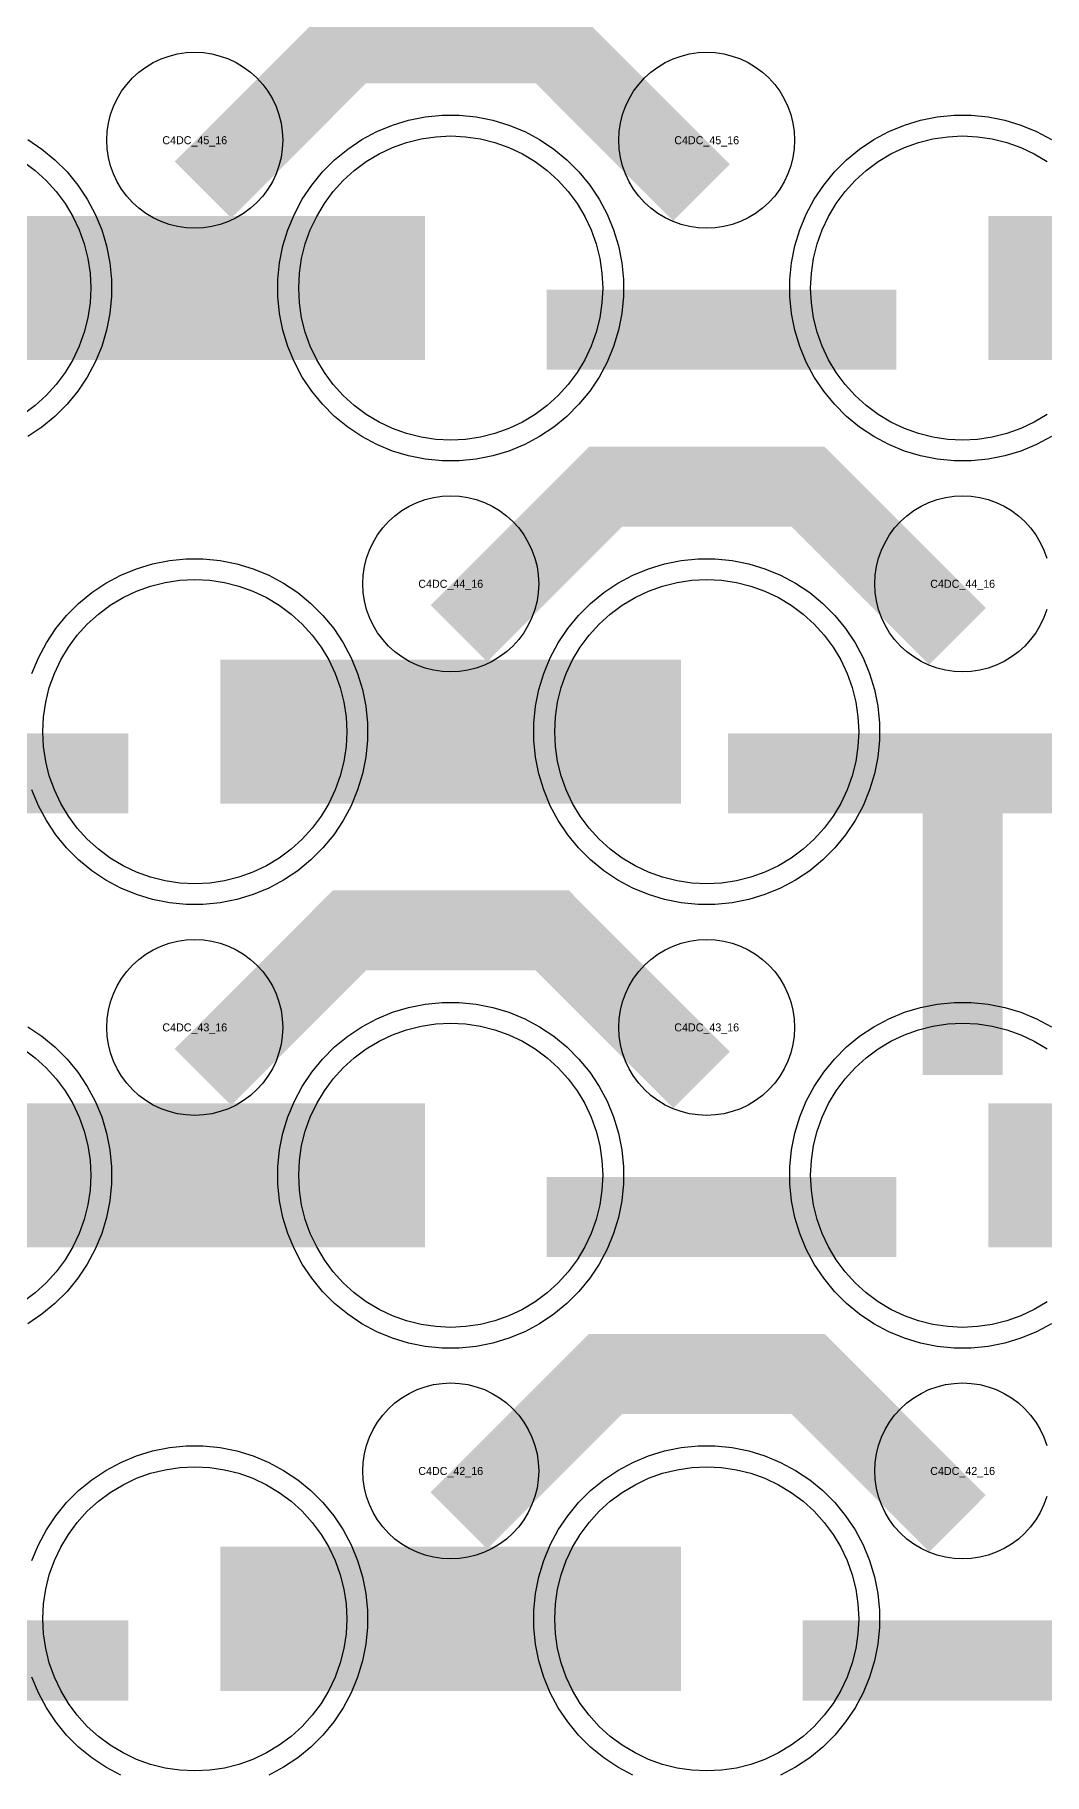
# Model space of a CAD drawing. Extents: x -11880 to 11880, y -14992 to 14992.
# Drawn here: x -6930 to -6614, y -9068 to -8525 of the extents above; entities that cross this region are included whole.
import ezdxf
from ezdxf.enums import TextEntityAlignment as Align

# ---------------------------------------------------------------- set-up
doc = ezdxf.new("R2010")
doc.units = 0
doc.header["$MEASUREMENT"] = 0
for name, color, linetype in [('GDS_775_DT_237', 138, 'CONTINUOUS'), ('RDL1_FS', 34, 'CONTINUOUS'), ('RDL_BS', 160, 'CONTINUOUS')]:
    doc.layers.add(name, color=color, linetype=linetype)

msp = doc.modelspace()

# ---------------------------------------------------------------- linework, layer by layer
at = {"layer": 'RDL1_FS'}
for points in [[(-6800, -8651.689), (-6804.657, -8651.46), (-6809.268, -8650.776), (-6813.791, -8649.644), (-6818.181, -8648.072), (-6822.395, -8646.08), (-6826.395, -8643.682), (-6830.14, -8640.904), (-6833.594, -8637.774), (-6836.724, -8634.32), (-6839.502, -8630.575), (-6841.9, -8626.575), (-6843.892, -8622.361), (-6845.464, -8617.971), (-6846.596, -8613.448), (-6847.28, -8608.837), (-6847.509, -8604.18), (-6847.28, -8599.523), (-6846.596, -8594.912), (-6845.464, -8590.389), (-6843.892, -8585.999), (-6841.9, -8581.785), (-6839.502, -8577.785), (-6836.724, -8574.04), (-6833.594, -8570.586), (-6830.14, -8567.456), (-6826.395, -8564.678), (-6822.395, -8562.28), (-6818.181, -8560.288), (-6813.791, -8558.716), (-6809.268, -8557.584), (-6804.657, -8556.9), (-6800, -8556.671), (-6795.343, -8556.9), (-6790.732, -8557.584), (-6786.209, -8558.716), (-6781.819, -8560.288), (-6777.605, -8562.28), (-6773.605, -8564.678), (-6769.86, -8567.456), (-6766.406, -8570.586), (-6763.276, -8574.04), (-6760.498, -8577.785), (-6758.1, -8581.785), (-6756.108, -8585.999), (-6754.536, -8590.389), (-6753.404, -8594.912), (-6752.72, -8599.523), (-6752.491, -8604.18), (-6752.72, -8608.837), (-6753.404, -8613.448), (-6754.536, -8617.971), (-6756.108, -8622.361), (-6758.1, -8626.575), (-6760.498, -8630.575), (-6763.276, -8634.32), (-6766.406, -8637.774), (-6769.86, -8640.904), (-6773.605, -8643.682), (-6777.605, -8646.08), (-6781.819, -8648.072), (-6786.209, -8649.644), (-6790.732, -8650.776), (-6795.343, -8651.46)], [(-6880, -9067.384), (-6884.657, -9067.155), (-6889.268, -9066.471), (-6893.791, -9065.339), (-6898.181, -9063.767), (-6902.395, -9061.775), (-6906.395, -9059.377), (-6910.14, -9056.599), (-6913.594, -9053.469), (-6916.724, -9050.015), (-6919.502, -9046.27), (-6921.9, -9042.27), (-6923.892, -9038.056), (-6925.464, -9033.666), (-6926.596, -9029.143), (-6927.28, -9024.532), (-6927.509, -9019.875), (-6927.28, -9015.218), (-6926.596, -9010.607), (-6925.464, -9006.084), (-6923.892, -9001.694), (-6921.9, -8997.48), (-6919.502, -8993.48), (-6916.724, -8989.735), (-6913.594, -8986.281), (-6910.14, -8983.151), (-6906.395, -8980.373), (-6902.395, -8977.975), (-6898.181, -8975.983), (-6893.791, -8974.411), (-6889.268, -8973.279), (-6884.657, -8972.595), (-6880, -8972.366), (-6875.343, -8972.595), (-6870.732, -8973.279), (-6866.209, -8974.411), (-6861.819, -8975.983), (-6857.605, -8977.975), (-6853.605, -8980.373), (-6849.86, -8983.151), (-6846.406, -8986.281), (-6843.276, -8989.735), (-6840.498, -8993.48), (-6838.1, -8997.48), (-6836.108, -9001.694), (-6834.536, -9006.084), (-6833.404, -9010.607), (-6832.72, -9015.218), (-6832.491, -9019.875), (-6832.72, -9024.532), (-6833.404, -9029.143), (-6834.536, -9033.666), (-6836.108, -9038.056), (-6838.1, -9042.27), (-6840.498, -9046.27), (-6843.276, -9050.015), (-6846.406, -9053.469), (-6849.86, -9056.599), (-6853.605, -9059.377), (-6857.605, -9061.775), (-6861.819, -9063.767), (-6866.209, -9065.339), (-6870.732, -9066.471), (-6875.343, -9067.155)], [(-6720, -9067.384), (-6724.657, -9067.155), (-6729.268, -9066.471), (-6733.791, -9065.339), (-6738.181, -9063.767), (-6742.395, -9061.775), (-6746.395, -9059.377), (-6750.14, -9056.599), (-6753.594, -9053.469), (-6756.724, -9050.015), (-6759.502, -9046.27), (-6761.9, -9042.27), (-6763.892, -9038.056), (-6765.464, -9033.666), (-6766.596, -9029.143), (-6767.28, -9024.532), (-6767.509, -9019.875), (-6767.28, -9015.218), (-6766.596, -9010.607), (-6765.464, -9006.084), (-6763.892, -9001.694), (-6761.9, -8997.48), (-6759.502, -8993.48), (-6756.724, -8989.735), (-6753.594, -8986.281), (-6750.14, -8983.151), (-6746.395, -8980.373), (-6742.395, -8977.975), (-6738.181, -8975.983), (-6733.791, -8974.411), (-6729.268, -8973.279), (-6724.657, -8972.595), (-6720, -8972.366), (-6715.343, -8972.595), (-6710.732, -8973.279), (-6706.209, -8974.411), (-6701.819, -8975.983), (-6697.605, -8977.975), (-6693.605, -8980.373), (-6689.86, -8983.151), (-6686.406, -8986.281), (-6683.276, -8989.735), (-6680.498, -8993.48), (-6678.1, -8997.48), (-6676.108, -9001.694), (-6674.536, -9006.084), (-6673.404, -9010.607), (-6672.72, -9015.218), (-6672.491, -9019.875), (-6672.72, -9024.532), (-6673.404, -9029.143), (-6674.536, -9033.666), (-6676.108, -9038.056), (-6678.1, -9042.27), (-6680.498, -9046.27), (-6683.276, -9050.015), (-6686.406, -9053.469), (-6689.86, -9056.599), (-6693.605, -9059.377), (-6697.605, -9061.775), (-6701.819, -9063.767), (-6706.209, -9065.339), (-6710.732, -9066.471), (-6715.343, -9067.155)]]:
    msp.add_lwpolyline(points, close=True, dxfattribs=at)
for points in [[(-6613.605, -8643.682), (-6617.605, -8646.08), (-6621.819, -8648.072), (-6626.209, -8649.644), (-6630.732, -8650.776), (-6635.343, -8651.46), (-6640, -8651.689), (-6644.657, -8651.46), (-6649.268, -8650.776), (-6653.791, -8649.644), (-6658.181, -8648.072), (-6662.395, -8646.08), (-6666.395, -8643.682), (-6670.14, -8640.904), (-6673.594, -8637.774), (-6676.724, -8634.32), (-6679.502, -8630.575), (-6681.9, -8626.575), (-6683.892, -8622.361), (-6685.464, -8617.971), (-6686.596, -8613.448), (-6687.28, -8608.837), (-6687.509, -8604.18), (-6687.28, -8599.523), (-6686.596, -8594.912), (-6685.464, -8590.389), (-6683.892, -8585.999), (-6681.9, -8581.785), (-6679.502, -8577.785), (-6676.724, -8574.04), (-6673.594, -8570.586), (-6670.14, -8567.456), (-6666.395, -8564.678), (-6662.395, -8562.28), (-6658.181, -8560.288), (-6653.791, -8558.716), (-6649.268, -8557.584), (-6644.657, -8556.9), (-6640, -8556.671), (-6635.343, -8556.9), (-6630.732, -8557.584), (-6626.209, -8558.716), (-6621.819, -8560.288), (-6617.605, -8562.28), (-6613.605, -8564.678)], [(-6933.605, -8564.678), (-6929.86, -8567.456), (-6926.406, -8570.586), (-6923.276, -8574.04), (-6920.498, -8577.785), (-6918.1, -8581.785), (-6916.108, -8585.999), (-6914.536, -8590.389), (-6913.404, -8594.912), (-6912.72, -8599.523), (-6912.491, -8604.18), (-6912.72, -8608.837), (-6913.404, -8613.448), (-6914.536, -8617.971), (-6916.108, -8622.361), (-6918.1, -8626.575), (-6920.498, -8630.575), (-6923.276, -8634.32), (-6926.406, -8637.774), (-6929.86, -8640.904), (-6933.605, -8643.682)]]:
    msp.add_lwpolyline(points, dxfattribs=at)
for points in [[(-6951.998, -8604.18, 45, 45, 0), (-6879.998, -8604.18, 45, 45, 0)], [(-6879.998, -8604.18, 45, 45, 0), (-6807.998, -8604.18, 45, 45, 0)], [(-6631.998, -8604.18, 45, 45, 0), (-6559.998, -8604.18, 45, 45, 0)], [(-6871.998, -9019.875, 45, 45, 0), (-6799.998, -9019.875, 45, 45, 0)], [(-6799.998, -9019.875, 45, 45, 0), (-6727.998, -9019.875, 45, 45, 0)]]:
    msp.add_lwpolyline(points, format="xyseb", dxfattribs=at)
at = {"layer": 'RDL1_FS', "color": 240, "true_color": 0xed1f24}
for points in [[(-6880, -8790.254), (-6884.657, -8790.025), (-6889.268, -8789.341), (-6893.791, -8788.209), (-6898.181, -8786.637), (-6902.395, -8784.645), (-6906.395, -8782.247), (-6910.14, -8779.469), (-6913.594, -8776.339), (-6916.724, -8772.885), (-6919.502, -8769.14), (-6921.9, -8765.14), (-6923.892, -8760.926), (-6925.464, -8756.536), (-6926.596, -8752.013), (-6927.28, -8747.402), (-6927.509, -8742.745), (-6927.28, -8738.088), (-6926.596, -8733.477), (-6925.464, -8728.954), (-6923.892, -8724.564), (-6921.9, -8720.35), (-6919.502, -8716.35), (-6916.724, -8712.605), (-6913.594, -8709.151), (-6910.14, -8706.021), (-6906.395, -8703.243), (-6902.395, -8700.845), (-6898.181, -8698.853), (-6893.791, -8697.281), (-6889.268, -8696.149), (-6884.657, -8695.465), (-6880, -8695.236), (-6875.343, -8695.465), (-6870.732, -8696.149), (-6866.209, -8697.281), (-6861.819, -8698.853), (-6857.605, -8700.845), (-6853.605, -8703.243), (-6849.86, -8706.021), (-6846.406, -8709.151), (-6843.276, -8712.605), (-6840.498, -8716.35), (-6838.1, -8720.35), (-6836.108, -8724.564), (-6834.536, -8728.954), (-6833.404, -8733.477), (-6832.72, -8738.088), (-6832.491, -8742.745), (-6832.72, -8747.402), (-6833.404, -8752.013), (-6834.536, -8756.536), (-6836.108, -8760.926), (-6838.1, -8765.14), (-6840.498, -8769.14), (-6843.276, -8772.885), (-6846.406, -8776.339), (-6849.86, -8779.469), (-6853.605, -8782.247), (-6857.605, -8784.645), (-6861.819, -8786.637), (-6866.209, -8788.209), (-6870.732, -8789.341), (-6875.343, -8790.025)], [(-6720, -8790.254), (-6724.657, -8790.025), (-6729.268, -8789.341), (-6733.791, -8788.209), (-6738.181, -8786.637), (-6742.395, -8784.645), (-6746.395, -8782.247), (-6750.14, -8779.469), (-6753.594, -8776.339), (-6756.724, -8772.885), (-6759.502, -8769.14), (-6761.9, -8765.14), (-6763.892, -8760.926), (-6765.464, -8756.536), (-6766.596, -8752.013), (-6767.28, -8747.402), (-6767.509, -8742.745), (-6767.28, -8738.088), (-6766.596, -8733.477), (-6765.464, -8728.954), (-6763.892, -8724.564), (-6761.9, -8720.35), (-6759.502, -8716.35), (-6756.724, -8712.605), (-6753.594, -8709.151), (-6750.14, -8706.021), (-6746.395, -8703.243), (-6742.395, -8700.845), (-6738.181, -8698.853), (-6733.791, -8697.281), (-6729.268, -8696.149), (-6724.657, -8695.465), (-6720, -8695.236), (-6715.343, -8695.465), (-6710.732, -8696.149), (-6706.209, -8697.281), (-6701.819, -8698.853), (-6697.605, -8700.845), (-6693.605, -8703.243), (-6689.86, -8706.021), (-6686.406, -8709.151), (-6683.276, -8712.605), (-6680.498, -8716.35), (-6678.1, -8720.35), (-6676.108, -8724.564), (-6674.536, -8728.954), (-6673.404, -8733.477), (-6672.72, -8738.088), (-6672.491, -8742.745), (-6672.72, -8747.402), (-6673.404, -8752.013), (-6674.536, -8756.536), (-6676.108, -8760.926), (-6678.1, -8765.14), (-6680.498, -8769.14), (-6683.276, -8772.885), (-6686.406, -8776.339), (-6689.86, -8779.469), (-6693.605, -8782.247), (-6697.605, -8784.645), (-6701.819, -8786.637), (-6706.209, -8788.209), (-6710.732, -8789.341), (-6715.343, -8790.025)], [(-6800, -8928.819), (-6804.657, -8928.59), (-6809.268, -8927.906), (-6813.791, -8926.774), (-6818.181, -8925.202), (-6822.395, -8923.21), (-6826.395, -8920.812), (-6830.14, -8918.034), (-6833.594, -8914.904), (-6836.724, -8911.45), (-6839.502, -8907.705), (-6841.9, -8903.705), (-6843.892, -8899.491), (-6845.464, -8895.101), (-6846.596, -8890.578), (-6847.28, -8885.967), (-6847.509, -8881.31), (-6847.28, -8876.653), (-6846.596, -8872.042), (-6845.464, -8867.519), (-6843.892, -8863.129), (-6841.9, -8858.915), (-6839.502, -8854.915), (-6836.724, -8851.17), (-6833.594, -8847.716), (-6830.14, -8844.586), (-6826.395, -8841.808), (-6822.395, -8839.41), (-6818.181, -8837.418), (-6813.791, -8835.846), (-6809.268, -8834.714), (-6804.657, -8834.03), (-6800, -8833.801), (-6795.343, -8834.03), (-6790.732, -8834.714), (-6786.209, -8835.846), (-6781.819, -8837.418), (-6777.605, -8839.41), (-6773.605, -8841.808), (-6769.86, -8844.586), (-6766.406, -8847.716), (-6763.276, -8851.17), (-6760.498, -8854.915), (-6758.1, -8858.915), (-6756.108, -8863.129), (-6754.536, -8867.519), (-6753.404, -8872.042), (-6752.72, -8876.653), (-6752.491, -8881.31), (-6752.72, -8885.967), (-6753.404, -8890.578), (-6754.536, -8895.101), (-6756.108, -8899.491), (-6758.1, -8903.705), (-6760.498, -8907.705), (-6763.276, -8911.45), (-6766.406, -8914.904), (-6769.86, -8918.034), (-6773.605, -8920.812), (-6777.605, -8923.21), (-6781.819, -8925.202), (-6786.209, -8926.774), (-6790.732, -8927.906), (-6795.343, -8928.59)]]:
    msp.add_lwpolyline(points, close=True, dxfattribs=at)
for points in [[(-6871.998, -8742.745, 45, 45, 0), (-6799.998, -8742.745, 45, 45, 0)], [(-6799.998, -8742.745, 45, 45, 0), (-6727.998, -8742.745, 45, 45, 0)], [(-6951.998, -8881.31, 45, 45, 0), (-6879.998, -8881.31, 45, 45, 0)], [(-6879.998, -8881.31, 45, 45, 0), (-6807.998, -8881.31, 45, 45, 0)], [(-6631.998, -8881.31, 45, 45, 0), (-6559.998, -8881.31, 45, 45, 0)]]:
    msp.add_lwpolyline(points, format="xyseb", dxfattribs=at)
for points in [[(-6613.605, -8920.812), (-6617.605, -8923.21), (-6621.819, -8925.202), (-6626.209, -8926.774), (-6630.732, -8927.906), (-6635.343, -8928.59), (-6640, -8928.819), (-6644.657, -8928.59), (-6649.268, -8927.906), (-6653.791, -8926.774), (-6658.181, -8925.202), (-6662.395, -8923.21), (-6666.395, -8920.812), (-6670.14, -8918.034), (-6673.594, -8914.904), (-6676.724, -8911.45), (-6679.502, -8907.705), (-6681.9, -8903.705), (-6683.892, -8899.491), (-6685.464, -8895.101), (-6686.596, -8890.578), (-6687.28, -8885.967), (-6687.509, -8881.31), (-6687.28, -8876.653), (-6686.596, -8872.042), (-6685.464, -8867.519), (-6683.892, -8863.129), (-6681.9, -8858.915), (-6679.502, -8854.915), (-6676.724, -8851.17), (-6673.594, -8847.716), (-6670.14, -8844.586), (-6666.395, -8841.808), (-6662.395, -8839.41), (-6658.181, -8837.418), (-6653.791, -8835.846), (-6649.268, -8834.714), (-6644.657, -8834.03), (-6640, -8833.801), (-6635.343, -8834.03), (-6630.732, -8834.714), (-6626.209, -8835.846), (-6621.819, -8837.418), (-6617.605, -8839.41), (-6613.605, -8841.808)], [(-6933.605, -8841.808), (-6929.86, -8844.586), (-6926.406, -8847.716), (-6923.276, -8851.17), (-6920.498, -8854.915), (-6918.1, -8858.915), (-6916.108, -8863.129), (-6914.536, -8867.519), (-6913.404, -8872.042), (-6912.72, -8876.653), (-6912.491, -8881.31), (-6912.72, -8885.967), (-6913.404, -8890.578), (-6914.536, -8895.101), (-6916.108, -8899.491), (-6918.1, -8903.705), (-6920.498, -8907.705), (-6923.276, -8911.45), (-6926.406, -8914.904), (-6929.86, -8918.034), (-6933.605, -8920.812)]]:
    msp.add_lwpolyline(points, dxfattribs=at)
at = {"layer": 'RDL_BS'}
for points in [[(-6877.438, -8573.494, 25, 25, 0), (-6831.623, -8527.679, 25, 25, 0), (-6798.07, -8527.679, 25, 25, 0)], [(-6721.599, -8574.393, 25, 25, 0), (-6768.313, -8527.679, 25, 25, 0), (-6798.071, -8527.679, 25, 25, 0)], [(-6769.984, -8617.193, 25, 25, 0), (-6660.719, -8617.193, 25, 25, 0)], [(-6797.438, -8712.059, 25, 25, 0), (-6751.623, -8666.244, 25, 25, 0), (-6718.07, -8666.244, 25, 25, 0)], [(-6641.599, -8712.958, 25, 25, 0), (-6688.313, -8666.244, 25, 25, 0), (-6718.071, -8666.244, 25, 25, 0)], [(-6877.438, -8850.624, 25, 25, 0), (-6831.623, -8804.809, 25, 25, 0), (-6798.07, -8804.809, 25, 25, 0)], [(-6721.599, -8851.523, 25, 25, 0), (-6768.313, -8804.809, 25, 25, 0), (-6798.071, -8804.809, 25, 25, 0)], [(-6797.438, -8989.189, 25, 25, 0), (-6751.623, -8943.374, 25, 25, 0), (-6718.07, -8943.374, 25, 25, 0)], [(-6641.599, -8990.088, 25, 25, 0), (-6688.313, -8943.374, 25, 25, 0), (-6718.071, -8943.374, 25, 25, 0)], [(-7009.984, -9032.888, 25, 25, 0), (-6900.719, -9032.888, 25, 25, 0)], [(-6689.984, -9032.888, 25, 25, 0), (-6580.719, -9032.888, 25, 25, 0)]]:
    msp.add_lwpolyline(points, format="xyseb", dxfattribs=at)
for points in [[(-6880, -8585.486), (-6882.693, -8585.354), (-6885.365, -8584.958), (-6887.984, -8584.301), (-6890.519, -8583.394), (-6892.956, -8582.242), (-6895.28, -8580.849), (-6897.443, -8579.246), (-6899.442, -8577.434), (-6901.254, -8575.435), (-6902.857, -8573.272), (-6904.25, -8570.948), (-6905.402, -8568.511), (-6906.309, -8565.976), (-6906.966, -8563.357), (-6907.362, -8560.685), (-6907.494, -8557.992), (-6907.362, -8555.299), (-6906.966, -8552.627), (-6906.309, -8550.008), (-6905.402, -8547.473), (-6904.25, -8545.036), (-6902.857, -8542.712), (-6901.254, -8540.549), (-6899.442, -8538.55), (-6897.443, -8536.738), (-6895.28, -8535.135), (-6892.956, -8533.742), (-6890.519, -8532.59), (-6887.984, -8531.683), (-6885.365, -8531.026), (-6882.693, -8530.63), (-6880, -8530.498), (-6877.307, -8530.63), (-6874.635, -8531.026), (-6872.016, -8531.683), (-6869.481, -8532.59), (-6867.044, -8533.742), (-6864.72, -8535.135), (-6862.557, -8536.738), (-6860.558, -8538.55), (-6858.746, -8540.549), (-6857.143, -8542.712), (-6855.75, -8545.036), (-6854.598, -8547.473), (-6853.691, -8550.008), (-6853.034, -8552.627), (-6852.638, -8555.299), (-6852.506, -8557.992), (-6852.638, -8560.685), (-6853.034, -8563.357), (-6853.691, -8565.976), (-6854.598, -8568.511), (-6855.75, -8570.948), (-6857.143, -8573.272), (-6858.746, -8575.435), (-6860.558, -8577.434), (-6862.557, -8579.246), (-6864.72, -8580.849), (-6867.044, -8582.242), (-6869.481, -8583.394), (-6872.016, -8584.301), (-6874.635, -8584.958), (-6877.307, -8585.354)], [(-6720, -8585.486), (-6722.693, -8585.354), (-6725.365, -8584.958), (-6727.984, -8584.301), (-6730.519, -8583.394), (-6732.956, -8582.242), (-6735.28, -8580.849), (-6737.443, -8579.246), (-6739.442, -8577.434), (-6741.254, -8575.435), (-6742.857, -8573.272), (-6744.25, -8570.948), (-6745.402, -8568.511), (-6746.309, -8565.976), (-6746.966, -8563.357), (-6747.362, -8560.685), (-6747.494, -8557.992), (-6747.362, -8555.299), (-6746.966, -8552.627), (-6746.309, -8550.008), (-6745.402, -8547.473), (-6744.25, -8545.036), (-6742.857, -8542.712), (-6741.254, -8540.549), (-6739.442, -8538.55), (-6737.443, -8536.738), (-6735.28, -8535.135), (-6732.956, -8533.742), (-6730.519, -8532.59), (-6727.984, -8531.683), (-6725.365, -8531.026), (-6722.693, -8530.63), (-6720, -8530.498), (-6717.307, -8530.63), (-6714.635, -8531.026), (-6712.016, -8531.683), (-6709.481, -8532.59), (-6707.044, -8533.742), (-6704.72, -8535.135), (-6702.557, -8536.738), (-6700.558, -8538.55), (-6698.746, -8540.549), (-6697.143, -8542.712), (-6695.75, -8545.036), (-6694.598, -8547.473), (-6693.691, -8550.008), (-6693.034, -8552.627), (-6692.638, -8555.299), (-6692.506, -8557.992), (-6692.638, -8560.685), (-6693.034, -8563.357), (-6693.691, -8565.976), (-6694.598, -8568.511), (-6695.75, -8570.948), (-6697.143, -8573.272), (-6698.746, -8575.435), (-6700.558, -8577.434), (-6702.557, -8579.246), (-6704.72, -8580.849), (-6707.044, -8582.242), (-6709.481, -8583.394), (-6712.016, -8584.301), (-6714.635, -8584.958), (-6717.307, -8585.354)], [(-6802.644, -8658.18), (-6807.938, -8657.663), (-6813.165, -8656.617), (-6818.205, -8655.086), (-6823.115, -8653.055), (-6827.777, -8650.563), (-6832.191, -8647.616), (-6836.292, -8644.254), (-6840.074, -8640.472), (-6843.436, -8636.371), (-6846.383, -8631.957), (-6848.875, -8627.295), (-6850.906, -8622.385), (-6852.437, -8617.345), (-6853.483, -8612.118), (-6854, -8606.824), (-6854, -8601.536), (-6853.483, -8596.242), (-6852.437, -8591.015), (-6850.906, -8585.975), (-6848.875, -8581.065), (-6846.383, -8576.403), (-6843.436, -8571.989), (-6840.074, -8567.888), (-6836.292, -8564.106), (-6832.191, -8560.744), (-6827.777, -8557.797), (-6823.115, -8555.305), (-6818.205, -8553.274), (-6813.165, -8551.743), (-6807.938, -8550.697), (-6802.644, -8550.18), (-6797.356, -8550.18), (-6792.062, -8550.697), (-6786.835, -8551.743), (-6781.795, -8553.274), (-6776.885, -8555.305), (-6772.223, -8557.797), (-6767.809, -8560.744), (-6763.708, -8564.106), (-6759.926, -8567.888), (-6756.564, -8571.989), (-6753.617, -8576.403), (-6751.125, -8581.065), (-6749.094, -8585.975), (-6747.563, -8591.015), (-6746.517, -8596.242), (-6746, -8601.536), (-6746, -8606.824), (-6746.517, -8612.118), (-6747.563, -8617.345), (-6749.094, -8622.385), (-6751.125, -8627.295), (-6753.617, -8631.957), (-6756.564, -8636.371), (-6759.926, -8640.472), (-6763.708, -8644.254), (-6767.809, -8647.616), (-6772.223, -8650.563), (-6776.885, -8653.055), (-6781.795, -8655.086), (-6786.835, -8656.617), (-6792.062, -8657.663), (-6797.356, -8658.18)], [(-6800, -8724.051), (-6802.693, -8723.919), (-6805.365, -8723.523), (-6807.984, -8722.866), (-6810.519, -8721.959), (-6812.956, -8720.807), (-6815.28, -8719.414), (-6817.443, -8717.811), (-6819.442, -8715.999), (-6821.254, -8714), (-6822.857, -8711.837), (-6824.25, -8709.513), (-6825.402, -8707.076), (-6826.309, -8704.541), (-6826.966, -8701.922), (-6827.362, -8699.25), (-6827.494, -8696.557), (-6827.362, -8693.864), (-6826.966, -8691.192), (-6826.309, -8688.573), (-6825.402, -8686.038), (-6824.25, -8683.601), (-6822.857, -8681.277), (-6821.254, -8679.114), (-6819.442, -8677.115), (-6817.443, -8675.303), (-6815.28, -8673.7), (-6812.956, -8672.307), (-6810.519, -8671.155), (-6807.984, -8670.248), (-6805.365, -8669.591), (-6802.693, -8669.195), (-6800, -8669.063), (-6797.307, -8669.195), (-6794.635, -8669.591), (-6792.016, -8670.248), (-6789.481, -8671.155), (-6787.044, -8672.307), (-6784.72, -8673.7), (-6782.557, -8675.303), (-6780.558, -8677.115), (-6778.746, -8679.114), (-6777.143, -8681.277), (-6775.75, -8683.601), (-6774.598, -8686.038), (-6773.691, -8688.573), (-6773.034, -8691.192), (-6772.638, -8693.864), (-6772.506, -8696.557), (-6772.638, -8699.25), (-6773.034, -8701.922), (-6773.691, -8704.541), (-6774.598, -8707.076), (-6775.75, -8709.513), (-6777.143, -8711.837), (-6778.746, -8714), (-6780.558, -8715.999), (-6782.557, -8717.811), (-6784.72, -8719.414), (-6787.044, -8720.807), (-6789.481, -8721.959), (-6792.016, -8722.866), (-6794.635, -8723.523), (-6797.307, -8723.919)], [(-6880, -8862.616), (-6882.693, -8862.484), (-6885.365, -8862.088), (-6887.984, -8861.431), (-6890.519, -8860.524), (-6892.956, -8859.372), (-6895.28, -8857.979), (-6897.443, -8856.376), (-6899.442, -8854.564), (-6901.254, -8852.565), (-6902.857, -8850.402), (-6904.25, -8848.078), (-6905.402, -8845.641), (-6906.309, -8843.106), (-6906.966, -8840.487), (-6907.362, -8837.815), (-6907.494, -8835.122), (-6907.362, -8832.429), (-6906.966, -8829.757), (-6906.309, -8827.138), (-6905.402, -8824.603), (-6904.25, -8822.166), (-6902.857, -8819.842), (-6901.254, -8817.679), (-6899.442, -8815.68), (-6897.443, -8813.868), (-6895.28, -8812.265), (-6892.956, -8810.872), (-6890.519, -8809.72), (-6887.984, -8808.813), (-6885.365, -8808.156), (-6882.693, -8807.76), (-6880, -8807.628), (-6877.307, -8807.76), (-6874.635, -8808.156), (-6872.016, -8808.813), (-6869.481, -8809.72), (-6867.044, -8810.872), (-6864.72, -8812.265), (-6862.557, -8813.868), (-6860.558, -8815.68), (-6858.746, -8817.679), (-6857.143, -8819.842), (-6855.75, -8822.166), (-6854.598, -8824.603), (-6853.691, -8827.138), (-6853.034, -8829.757), (-6852.638, -8832.429), (-6852.506, -8835.122), (-6852.638, -8837.815), (-6853.034, -8840.487), (-6853.691, -8843.106), (-6854.598, -8845.641), (-6855.75, -8848.078), (-6857.143, -8850.402), (-6858.746, -8852.565), (-6860.558, -8854.564), (-6862.557, -8856.376), (-6864.72, -8857.979), (-6867.044, -8859.372), (-6869.481, -8860.524), (-6872.016, -8861.431), (-6874.635, -8862.088), (-6877.307, -8862.484)], [(-6720, -8862.616), (-6722.693, -8862.484), (-6725.365, -8862.088), (-6727.984, -8861.431), (-6730.519, -8860.524), (-6732.956, -8859.372), (-6735.28, -8857.979), (-6737.443, -8856.376), (-6739.442, -8854.564), (-6741.254, -8852.565), (-6742.857, -8850.402), (-6744.25, -8848.078), (-6745.402, -8845.641), (-6746.309, -8843.106), (-6746.966, -8840.487), (-6747.362, -8837.815), (-6747.494, -8835.122), (-6747.362, -8832.429), (-6746.966, -8829.757), (-6746.309, -8827.138), (-6745.402, -8824.603), (-6744.25, -8822.166), (-6742.857, -8819.842), (-6741.254, -8817.679), (-6739.442, -8815.68), (-6737.443, -8813.868), (-6735.28, -8812.265), (-6732.956, -8810.872), (-6730.519, -8809.72), (-6727.984, -8808.813), (-6725.365, -8808.156), (-6722.693, -8807.76), (-6720, -8807.628), (-6717.307, -8807.76), (-6714.635, -8808.156), (-6712.016, -8808.813), (-6709.481, -8809.72), (-6707.044, -8810.872), (-6704.72, -8812.265), (-6702.557, -8813.868), (-6700.558, -8815.68), (-6698.746, -8817.679), (-6697.143, -8819.842), (-6695.75, -8822.166), (-6694.598, -8824.603), (-6693.691, -8827.138), (-6693.034, -8829.757), (-6692.638, -8832.429), (-6692.506, -8835.122), (-6692.638, -8837.815), (-6693.034, -8840.487), (-6693.691, -8843.106), (-6694.598, -8845.641), (-6695.75, -8848.078), (-6697.143, -8850.402), (-6698.746, -8852.565), (-6700.558, -8854.564), (-6702.557, -8856.376), (-6704.72, -8857.979), (-6707.044, -8859.372), (-6709.481, -8860.524), (-6712.016, -8861.431), (-6714.635, -8862.088), (-6717.307, -8862.484)], [(-6800, -9001.181), (-6802.693, -9001.049), (-6805.365, -9000.653), (-6807.984, -8999.996), (-6810.519, -8999.089), (-6812.956, -8997.937), (-6815.28, -8996.544), (-6817.443, -8994.941), (-6819.442, -8993.129), (-6821.254, -8991.13), (-6822.857, -8988.967), (-6824.25, -8986.643), (-6825.402, -8984.206), (-6826.309, -8981.671), (-6826.966, -8979.052), (-6827.362, -8976.38), (-6827.494, -8973.687), (-6827.362, -8970.994), (-6826.966, -8968.322), (-6826.309, -8965.703), (-6825.402, -8963.168), (-6824.25, -8960.731), (-6822.857, -8958.407), (-6821.254, -8956.244), (-6819.442, -8954.245), (-6817.443, -8952.433), (-6815.28, -8950.83), (-6812.956, -8949.437), (-6810.519, -8948.285), (-6807.984, -8947.378), (-6805.365, -8946.721), (-6802.693, -8946.325), (-6800, -8946.193), (-6797.307, -8946.325), (-6794.635, -8946.721), (-6792.016, -8947.378), (-6789.481, -8948.285), (-6787.044, -8949.437), (-6784.72, -8950.83), (-6782.557, -8952.433), (-6780.558, -8954.245), (-6778.746, -8956.244), (-6777.143, -8958.407), (-6775.75, -8960.731), (-6774.598, -8963.168), (-6773.691, -8965.703), (-6773.034, -8968.322), (-6772.638, -8970.994), (-6772.506, -8973.687), (-6772.638, -8976.38), (-6773.034, -8979.052), (-6773.691, -8981.671), (-6774.598, -8984.206), (-6775.75, -8986.643), (-6777.143, -8988.967), (-6778.746, -8991.13), (-6780.558, -8993.129), (-6782.557, -8994.941), (-6784.72, -8996.544), (-6787.044, -8997.937), (-6789.481, -8999.089), (-6792.016, -8999.996), (-6794.635, -9000.653), (-6797.307, -9001.049)]]:
    msp.add_lwpolyline(points, close=True, dxfattribs=at)
for points in [[(-6612.223, -8650.563), (-6616.885, -8653.055), (-6621.795, -8655.086), (-6626.835, -8656.617), (-6632.062, -8657.663), (-6637.356, -8658.18), (-6642.644, -8658.18), (-6647.938, -8657.663), (-6653.165, -8656.617), (-6658.205, -8655.086), (-6663.115, -8653.055), (-6667.777, -8650.563), (-6672.191, -8647.616), (-6676.292, -8644.254), (-6680.074, -8640.472), (-6683.436, -8636.371), (-6686.383, -8631.957), (-6688.875, -8627.295), (-6690.906, -8622.385), (-6692.437, -8617.345), (-6693.483, -8612.118), (-6694, -8606.824), (-6694, -8601.536), (-6693.483, -8596.242), (-6692.437, -8591.015), (-6690.906, -8585.975), (-6688.875, -8581.065), (-6686.383, -8576.403), (-6683.436, -8571.989), (-6680.074, -8567.888), (-6676.292, -8564.106), (-6672.191, -8560.744), (-6667.777, -8557.797), (-6663.115, -8555.305), (-6658.205, -8553.274), (-6653.165, -8551.743), (-6647.938, -8550.697), (-6642.644, -8550.18), (-6637.356, -8550.18), (-6632.062, -8550.697), (-6626.835, -8551.743), (-6621.795, -8553.274), (-6616.885, -8555.305), (-6612.223, -8557.797)], [(-6932.223, -8557.797), (-6927.809, -8560.744), (-6923.708, -8564.106), (-6919.926, -8567.888), (-6916.564, -8571.989), (-6913.617, -8576.403), (-6911.125, -8581.065), (-6909.094, -8585.975), (-6907.563, -8591.015), (-6906.517, -8596.242), (-6906, -8601.536), (-6906, -8606.824), (-6906.517, -8612.118), (-6907.563, -8617.345), (-6909.094, -8622.385), (-6911.125, -8627.295), (-6913.617, -8631.957), (-6916.564, -8636.371), (-6919.926, -8640.472), (-6923.708, -8644.254), (-6927.809, -8647.616), (-6932.223, -8650.563)], [(-6613.691, -8704.541), (-6614.598, -8707.076), (-6615.75, -8709.513), (-6617.143, -8711.837), (-6618.746, -8714), (-6620.558, -8715.999), (-6622.557, -8717.811), (-6624.72, -8719.414), (-6627.044, -8720.807), (-6629.481, -8721.959), (-6632.016, -8722.866), (-6634.635, -8723.523), (-6637.307, -8723.919), (-6640, -8724.051), (-6642.693, -8723.919), (-6645.365, -8723.523), (-6647.984, -8722.866), (-6650.519, -8721.959), (-6652.956, -8720.807), (-6655.28, -8719.414), (-6657.443, -8717.811), (-6659.442, -8715.999), (-6661.254, -8714), (-6662.857, -8711.837), (-6664.25, -8709.513), (-6665.402, -8707.076), (-6666.309, -8704.541), (-6666.966, -8701.922), (-6667.362, -8699.25), (-6667.494, -8696.557), (-6667.362, -8693.864), (-6666.966, -8691.192), (-6666.309, -8688.573), (-6665.402, -8686.038), (-6664.25, -8683.601), (-6662.857, -8681.277), (-6661.254, -8679.114), (-6659.442, -8677.115), (-6657.443, -8675.303), (-6655.28, -8673.7), (-6652.956, -8672.307), (-6650.519, -8671.155), (-6647.984, -8670.248), (-6645.365, -8669.591), (-6642.693, -8669.195), (-6640, -8669.063), (-6637.307, -8669.195), (-6634.635, -8669.591), (-6632.016, -8670.248), (-6629.481, -8671.155), (-6627.044, -8672.307), (-6624.72, -8673.7), (-6622.557, -8675.303), (-6620.558, -8677.115), (-6618.746, -8679.114), (-6617.143, -8681.277), (-6615.75, -8683.601), (-6614.598, -8686.038), (-6613.691, -8688.573)], [(-6613.691, -8981.671), (-6614.598, -8984.206), (-6615.75, -8986.643), (-6617.143, -8988.967), (-6618.746, -8991.13), (-6620.558, -8993.129), (-6622.557, -8994.941), (-6624.72, -8996.544), (-6627.044, -8997.937), (-6629.481, -8999.089), (-6632.016, -8999.996), (-6634.635, -9000.653), (-6637.307, -9001.049), (-6640, -9001.181), (-6642.693, -9001.049), (-6645.365, -9000.653), (-6647.984, -8999.996), (-6650.519, -8999.089), (-6652.956, -8997.937), (-6655.28, -8996.544), (-6657.443, -8994.941), (-6659.442, -8993.129), (-6661.254, -8991.13), (-6662.857, -8988.967), (-6664.25, -8986.643), (-6665.402, -8984.206), (-6666.309, -8981.671), (-6666.966, -8979.052), (-6667.362, -8976.38), (-6667.494, -8973.687), (-6667.362, -8970.994), (-6666.966, -8968.322), (-6666.309, -8965.703), (-6665.402, -8963.168), (-6664.25, -8960.731), (-6662.857, -8958.407), (-6661.254, -8956.244), (-6659.442, -8954.245), (-6657.443, -8952.433), (-6655.28, -8950.83), (-6652.956, -8949.437), (-6650.519, -8948.285), (-6647.984, -8947.378), (-6645.365, -8946.721), (-6642.693, -8946.325), (-6640, -8946.193), (-6637.307, -8946.325), (-6634.635, -8946.721), (-6632.016, -8947.378), (-6629.481, -8948.285), (-6627.044, -8949.437), (-6624.72, -8950.83), (-6622.557, -8952.433), (-6620.558, -8954.245), (-6618.746, -8956.244), (-6617.143, -8958.407), (-6615.75, -8960.731), (-6614.598, -8963.168), (-6613.691, -8965.703)], [(-6930.906, -9001.67), (-6928.875, -8996.76), (-6926.383, -8992.098), (-6923.436, -8987.684), (-6920.074, -8983.583), (-6916.292, -8979.801), (-6912.191, -8976.439), (-6907.777, -8973.492), (-6903.115, -8971), (-6898.205, -8968.969), (-6893.165, -8967.438), (-6887.938, -8966.392), (-6882.644, -8965.875), (-6877.356, -8965.875), (-6872.062, -8966.392), (-6866.835, -8967.438), (-6861.795, -8968.969), (-6856.885, -8971), (-6852.223, -8973.492), (-6847.809, -8976.439), (-6843.708, -8979.801), (-6839.926, -8983.583), (-6836.564, -8987.684), (-6833.617, -8992.098), (-6831.125, -8996.76), (-6829.094, -9001.67), (-6827.563, -9006.71), (-6826.517, -9011.937), (-6826, -9017.231), (-6826, -9022.519), (-6826.517, -9027.813), (-6827.563, -9033.04), (-6829.094, -9038.08), (-6831.125, -9042.99), (-6833.617, -9047.652), (-6836.564, -9052.066), (-6839.926, -9056.167), (-6843.708, -9059.949), (-6847.809, -9063.311), (-6852.223, -9066.258), (-6856.885, -9068.75)], [(-6743.115, -9068.75), (-6747.777, -9066.258), (-6752.191, -9063.311), (-6756.292, -9059.949), (-6760.074, -9056.167), (-6763.436, -9052.066), (-6766.383, -9047.652), (-6768.875, -9042.99), (-6770.906, -9038.08), (-6772.437, -9033.04), (-6773.483, -9027.813), (-6774, -9022.519), (-6774, -9017.231), (-6773.483, -9011.937), (-6772.437, -9006.71), (-6770.906, -9001.67), (-6768.875, -8996.76), (-6766.383, -8992.098), (-6763.436, -8987.684), (-6760.074, -8983.583), (-6756.292, -8979.801), (-6752.191, -8976.439), (-6747.777, -8973.492), (-6743.115, -8971), (-6738.205, -8968.969), (-6733.165, -8967.438), (-6727.938, -8966.392), (-6722.644, -8965.875), (-6717.356, -8965.875), (-6712.062, -8966.392), (-6706.835, -8967.438), (-6701.795, -8968.969), (-6696.885, -8971), (-6692.223, -8973.492), (-6687.809, -8976.439), (-6683.708, -8979.801), (-6679.926, -8983.583), (-6676.564, -8987.684), (-6673.617, -8992.098), (-6671.125, -8996.76), (-6669.094, -9001.67), (-6667.563, -9006.71), (-6666.517, -9011.937), (-6666, -9017.231), (-6666, -9022.519), (-6666.517, -9027.813), (-6667.563, -9033.04), (-6669.094, -9038.08), (-6671.125, -9042.99), (-6673.617, -9047.652), (-6676.564, -9052.066), (-6679.926, -9056.167), (-6683.708, -9059.949), (-6687.809, -9063.311), (-6692.223, -9066.258), (-6696.885, -9068.75)], [(-6903.115, -9068.75), (-6907.777, -9066.258), (-6912.191, -9063.311), (-6916.292, -9059.949), (-6920.074, -9056.167), (-6923.436, -9052.066), (-6926.383, -9047.652), (-6928.875, -9042.99), (-6930.906, -9038.08)]]:
    msp.add_lwpolyline(points, dxfattribs=at)
at = {"layer": 'RDL_BS', "color": 240, "true_color": 0xed1f24}
for points in [[(-6930.906, -8724.54), (-6928.875, -8719.63), (-6926.383, -8714.968), (-6923.436, -8710.554), (-6920.074, -8706.453), (-6916.292, -8702.671), (-6912.191, -8699.309), (-6907.777, -8696.362), (-6903.115, -8693.87), (-6898.205, -8691.839), (-6893.165, -8690.308), (-6887.938, -8689.262), (-6882.644, -8688.745), (-6877.356, -8688.745), (-6872.062, -8689.262), (-6866.835, -8690.308), (-6861.795, -8691.839), (-6856.885, -8693.87), (-6852.223, -8696.362), (-6847.809, -8699.309), (-6843.708, -8702.671), (-6839.926, -8706.453), (-6836.564, -8710.554), (-6833.617, -8714.968), (-6831.125, -8719.63), (-6829.094, -8724.54), (-6827.563, -8729.58), (-6826.517, -8734.807), (-6826, -8740.101), (-6826, -8745.389), (-6826.517, -8750.683), (-6827.563, -8755.91), (-6829.094, -8760.95), (-6831.125, -8765.86), (-6833.617, -8770.522), (-6836.564, -8774.936), (-6839.926, -8779.037), (-6843.708, -8782.819), (-6847.809, -8786.181), (-6852.223, -8789.128), (-6856.885, -8791.62), (-6861.795, -8793.651), (-6866.835, -8795.182), (-6872.062, -8796.228), (-6877.356, -8796.745), (-6882.644, -8796.745), (-6887.938, -8796.228), (-6893.165, -8795.182), (-6898.205, -8793.651), (-6903.115, -8791.62), (-6907.777, -8789.128), (-6912.191, -8786.181), (-6916.292, -8782.819), (-6920.074, -8779.037), (-6923.436, -8774.936), (-6926.383, -8770.522), (-6928.875, -8765.86), (-6930.906, -8760.95)], [(-6612.223, -8927.693), (-6616.885, -8930.185), (-6621.795, -8932.216), (-6626.835, -8933.747), (-6632.062, -8934.793), (-6637.356, -8935.31), (-6642.644, -8935.31), (-6647.938, -8934.793), (-6653.165, -8933.747), (-6658.205, -8932.216), (-6663.115, -8930.185), (-6667.777, -8927.693), (-6672.191, -8924.746), (-6676.292, -8921.384), (-6680.074, -8917.602), (-6683.436, -8913.501), (-6686.383, -8909.087), (-6688.875, -8904.425), (-6690.906, -8899.515), (-6692.437, -8894.475), (-6693.483, -8889.248), (-6694, -8883.954), (-6694, -8878.666), (-6693.483, -8873.372), (-6692.437, -8868.145), (-6690.906, -8863.105), (-6688.875, -8858.195), (-6686.383, -8853.533), (-6683.436, -8849.119), (-6680.074, -8845.018), (-6676.292, -8841.236), (-6672.191, -8837.874), (-6667.777, -8834.927), (-6663.115, -8832.435), (-6658.205, -8830.404), (-6653.165, -8828.873), (-6647.938, -8827.827), (-6642.644, -8827.31), (-6637.356, -8827.31), (-6632.062, -8827.827), (-6626.835, -8828.873), (-6621.795, -8830.404), (-6616.885, -8832.435), (-6612.223, -8834.927)], [(-6932.223, -8834.927), (-6927.809, -8837.874), (-6923.708, -8841.236), (-6919.926, -8845.018), (-6916.564, -8849.119), (-6913.617, -8853.533), (-6911.125, -8858.195), (-6909.094, -8863.105), (-6907.563, -8868.145), (-6906.517, -8873.372), (-6906, -8878.666), (-6906, -8883.954), (-6906.517, -8889.248), (-6907.563, -8894.475), (-6909.094, -8899.515), (-6911.125, -8904.425), (-6913.617, -8909.087), (-6916.564, -8913.501), (-6919.926, -8917.602), (-6923.708, -8921.384), (-6927.809, -8924.746), (-6932.223, -8927.693)]]:
    msp.add_lwpolyline(points, dxfattribs=at)
for points in [[(-6722.644, -8796.745), (-6727.938, -8796.228), (-6733.165, -8795.182), (-6738.205, -8793.651), (-6743.115, -8791.62), (-6747.777, -8789.128), (-6752.191, -8786.181), (-6756.292, -8782.819), (-6760.074, -8779.037), (-6763.436, -8774.936), (-6766.383, -8770.522), (-6768.875, -8765.86), (-6770.906, -8760.95), (-6772.437, -8755.91), (-6773.483, -8750.683), (-6774, -8745.389), (-6774, -8740.101), (-6773.483, -8734.807), (-6772.437, -8729.58), (-6770.906, -8724.54), (-6768.875, -8719.63), (-6766.383, -8714.968), (-6763.436, -8710.554), (-6760.074, -8706.453), (-6756.292, -8702.671), (-6752.191, -8699.309), (-6747.777, -8696.362), (-6743.115, -8693.87), (-6738.205, -8691.839), (-6733.165, -8690.308), (-6727.938, -8689.262), (-6722.644, -8688.745), (-6717.356, -8688.745), (-6712.062, -8689.262), (-6706.835, -8690.308), (-6701.795, -8691.839), (-6696.885, -8693.87), (-6692.223, -8696.362), (-6687.809, -8699.309), (-6683.708, -8702.671), (-6679.926, -8706.453), (-6676.564, -8710.554), (-6673.617, -8714.968), (-6671.125, -8719.63), (-6669.094, -8724.54), (-6667.563, -8729.58), (-6666.517, -8734.807), (-6666, -8740.101), (-6666, -8745.389), (-6666.517, -8750.683), (-6667.563, -8755.91), (-6669.094, -8760.95), (-6671.125, -8765.86), (-6673.617, -8770.522), (-6676.564, -8774.936), (-6679.926, -8779.037), (-6683.708, -8782.819), (-6687.809, -8786.181), (-6692.223, -8789.128), (-6696.885, -8791.62), (-6701.795, -8793.651), (-6706.835, -8795.182), (-6712.062, -8796.228), (-6717.356, -8796.745)], [(-6802.644, -8935.31), (-6807.938, -8934.793), (-6813.165, -8933.747), (-6818.205, -8932.216), (-6823.115, -8930.185), (-6827.777, -8927.693), (-6832.191, -8924.746), (-6836.292, -8921.384), (-6840.074, -8917.602), (-6843.436, -8913.501), (-6846.383, -8909.087), (-6848.875, -8904.425), (-6850.906, -8899.515), (-6852.437, -8894.475), (-6853.483, -8889.248), (-6854, -8883.954), (-6854, -8878.666), (-6853.483, -8873.372), (-6852.437, -8868.145), (-6850.906, -8863.105), (-6848.875, -8858.195), (-6846.383, -8853.533), (-6843.436, -8849.119), (-6840.074, -8845.018), (-6836.292, -8841.236), (-6832.191, -8837.874), (-6827.777, -8834.927), (-6823.115, -8832.435), (-6818.205, -8830.404), (-6813.165, -8828.873), (-6807.938, -8827.827), (-6802.644, -8827.31), (-6797.356, -8827.31), (-6792.062, -8827.827), (-6786.835, -8828.873), (-6781.795, -8830.404), (-6776.885, -8832.435), (-6772.223, -8834.927), (-6767.809, -8837.874), (-6763.708, -8841.236), (-6759.926, -8845.018), (-6756.564, -8849.119), (-6753.617, -8853.533), (-6751.125, -8858.195), (-6749.094, -8863.105), (-6747.563, -8868.145), (-6746.517, -8873.372), (-6746, -8878.666), (-6746, -8883.954), (-6746.517, -8889.248), (-6747.563, -8894.475), (-6749.094, -8899.515), (-6751.125, -8904.425), (-6753.617, -8909.087), (-6756.564, -8913.501), (-6759.926, -8917.602), (-6763.708, -8921.384), (-6767.809, -8924.746), (-6772.223, -8927.693), (-6776.885, -8930.185), (-6781.795, -8932.216), (-6786.835, -8933.747), (-6792.062, -8934.793), (-6797.356, -8935.31)]]:
    msp.add_lwpolyline(points, close=True, dxfattribs=at)
for points in [[(-6640, -8850.035, 25, 25, 0), (-6640, -8743.258, 25, 25, 0)], [(-7009.984, -8755.758, 25, 25, 0), (-6900.719, -8755.758, 25, 25, 0)], [(-6627.5, -8755.758, 25, 25, 0), (-6713.333, -8755.758, 25, 25, 0)], [(-6667.056, -8755.758, 25, 25, 0), (-6708.26, -8755.758, 25, 25, 0)], [(-6689.984, -8755.758, 25, 25, 0), (-6580.719, -8755.758, 25, 25, 0)], [(-6640, -8773.727, 25, 25, 0), (-6640, -8819.347, 25, 25, 0)], [(-6769.984, -8894.323, 25, 25, 0), (-6660.719, -8894.323, 25, 25, 0)]]:
    msp.add_lwpolyline(points, format="xyseb", dxfattribs=at)

# ---------------------------------------------------------------- texts
at = {"layer": 'GDS_775_DT_237'}
for s, p in [('C4DC_45_16', (-6880, -8557.992)), ('C4DC_45_16', (-6880, -8557.992)), ('C4DC_45_16', (-6720, -8557.992)), ('C4DC_45_16', (-6720, -8557.992)), ('C4DC_44_16', (-6800, -8696.557)), ('C4DC_44_16', (-6800, -8696.557)), ('C4DC_44_16', (-6640, -8696.557)), ('C4DC_44_16', (-6640, -8696.557)), ('C4DC_43_16', (-6880, -8835.122)), ('C4DC_43_16', (-6880, -8835.122)), ('C4DC_43_16', (-6720, -8835.122)), ('C4DC_43_16', (-6720, -8835.122)), ('C4DC_42_16', (-6800, -8973.687)), ('C4DC_42_16', (-6800, -8973.687)), ('C4DC_42_16', (-6640, -8973.687)), ('C4DC_42_16', (-6640, -8973.687))]:
    msp.add_text(s, height=2.5, dxfattribs=at).set_placement(p, align=Align.MIDDLE_CENTER)

doc.saveas('drawing.dxf')
